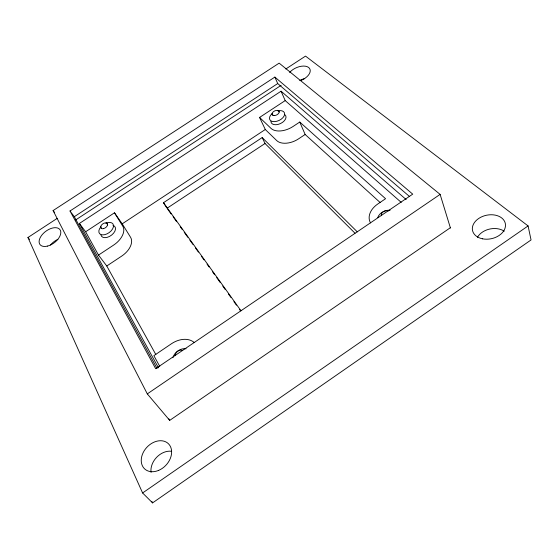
<?xml version="1.0" encoding="UTF-8"?>
<svg xmlns="http://www.w3.org/2000/svg" width="559" height="559" viewBox="0 0 559 559"><rect width="100%" height="100%" fill="white"/><g stroke="black" fill="none" stroke-linecap="round" stroke-linejoin="round"><path stroke-width="0.84" d="M57.165 218.408L27.95 237.505L142.601 492.968L152.558 502.897L531.05 239.951L528.087 225.934L305.521 56.103L285.796 68.995M142.601 492.968L528.087 225.934M450.435 228.023L440.122 194.385L279.144 63.132L53.091 210.582L147.303 393.892L169.698 420.389L450.344 227.737M147.303 393.892L440.122 194.385M106.769 266L121.722 256.085A17.224 10.635 -35.4 0 0 130.568 237.282L122.211 223.824L114.483 212.804L85.639 231.761L98.489 255.1L106.769 266L155.821 354.518M380.141 202.519L305.144 134.481L298.52 138.877A16.819 10.23 -24.8 0 1 276.74 140.595L265.294 129.506L259.572 117.439L285.202 100.592L401.222 202.372M122.211 223.824L265.294 129.506M166.582 207.564L163.494 202.707L262.178 137.584L357.327 231.873M167.022 208.262L265.029 143.495L355.021 233.222M98.489 255.1L113.666 245.066A17.462 10.572 -35.2 0 0 122.77 226.192L114.483 212.804M370.519 222.901A20.62 14.443 -19.5 0 1 377.87 203.937L385.577 198.718L299.757 122.051L293.035 126.495A17.049 10.167 -25 0 1 271.038 128.402L259.572 117.439M157.058 368.479L74.305 216.71L277.711 83.55L409.216 196.244M75.64 219.96L281.156 85.317M158.449 367.822L79.392 223.467L281.072 91.201L406.176 199.563M70.001 210.995L274.874 77.086L412.724 194.141L155.661 368.695L70.001 210.995L74.305 216.71M277.97 110.458L279.221 111.961M27.95 237.505L29.536 239.413M272.016 113.945L273.246 115.454M53.091 210.582L54.684 212.644M79.392 223.467L85.639 231.761M163.494 202.707L240.985 310.755M167.532 208.968L171.082 213.922M173.108 216.752L176.651 221.699M180.201 226.654L182.227 229.483M184.253 232.313L187.803 237.261M189.829 240.091L192.869 244.339M195.405 247.875L198.445 252.116M201.485 256.364L204.021 259.9M207.061 264.141L209.087 266.971M212.637 271.926L214.663 274.755M216.689 277.585L220.232 282.54M222.768 286.075L225.305 289.611M228.345 293.852L230.874 297.395M233.921 301.636L236.45 305.172M239.49 309.42L240.503 310.832M159.748 366.376L153.858 355.671L171.389 343.792A21.06 15.261 -38.5 0 1 194.28 342.576M168.867 418.817L169.677 420.361M262.178 137.584L265.029 143.495M151.838 501.311L152.558 502.897M274.874 77.086L277.711 83.55M281.072 91.201L285.202 100.592M299.757 122.051L305.144 134.481M106.79 223.083L107.559 224.942M100.683 226.654L101.438 228.526M299.743 80.489A11.872 6.813 -23.9 0 1 304.718 78.602M151.049 472.383A17.022 13.06 -47.8 0 1 171.306 451.253M477.463 237.316A16.497 11.963 -11.4 0 1 504.239 231.209M50.471 245.024A12.305 7.176 -37 0 1 57.884 239.364M289.653 72.495A12.018 6.764 -24 0 1 308.463 67.346A12.018 6.764 -24 0 1 300.952 80.44M113.002 225.396A8.245 4.968 -35 0 1 111.737 234.99A8.245 4.968 -35 0 1 100.955 235.032M105.84 223.195A8.273 4.961 -35 0 1 113.33 227.157A8.273 4.961 -35 0 1 102.681 234.892A8.273 4.961 -35 0 1 100.872 226.8M284.908 114.721A8.05 4.786 -25.3 0 1 280.555 123.525A8.05 4.786 -25.3 0 1 270.912 121.387M277.83 110.829A8.078 4.772 -25.3 0 1 284.126 115.944A8.078 4.772 -25.3 0 1 272.519 121.485A8.078 4.772 -25.3 0 1 272.415 113.414M172.892 357.746A10.104 7.337 -38.4 0 1 186.084 348.788M175.253 355.706A4.807 3.473 -38.3 0 1 177.818 351.213A4.807 3.473 -38.3 0 1 182.695 350.654M381.434 215.697A4.703 3.291 -19.8 0 1 383.292 211.742A4.703 3.291 -19.8 0 1 388.512 210.883M377.786 217.626A9.894 6.96 -19.7 0 1 390.14 210.212M482.627 238.833A16.77 11.984 -12.1 0 0 505.35 223.67A16.77 11.984 -12.1 0 0 478.763 218.436A16.77 11.984 -12.1 0 0 482.627 238.833M158.707 470.35A17.315 13.095 -47.1 0 0 168.315 443.629A17.315 13.095 -47.1 0 0 142.286 454.705A17.315 13.095 -47.1 0 0 158.707 470.35M47.529 246.086A12.466 7.127 -36.8 0 0 60.33 230.252A12.466 7.127 -36.8 0 0 42.009 234.885A12.466 7.127 -36.8 0 0 47.529 246.086M103.527 228.638A3.934 2.348 -35 0 0 107.398 223.642A3.934 2.348 -35 0 0 101.445 225.144A3.934 2.348 -35 0 0 103.527 228.638M274.336 115.58A3.843 2.257 -25.3 0 0 279.172 111.555A3.843 2.257 -25.3 0 0 273.344 111.751A3.843 2.257 -25.3 0 0 274.336 115.58"/></g></svg>
